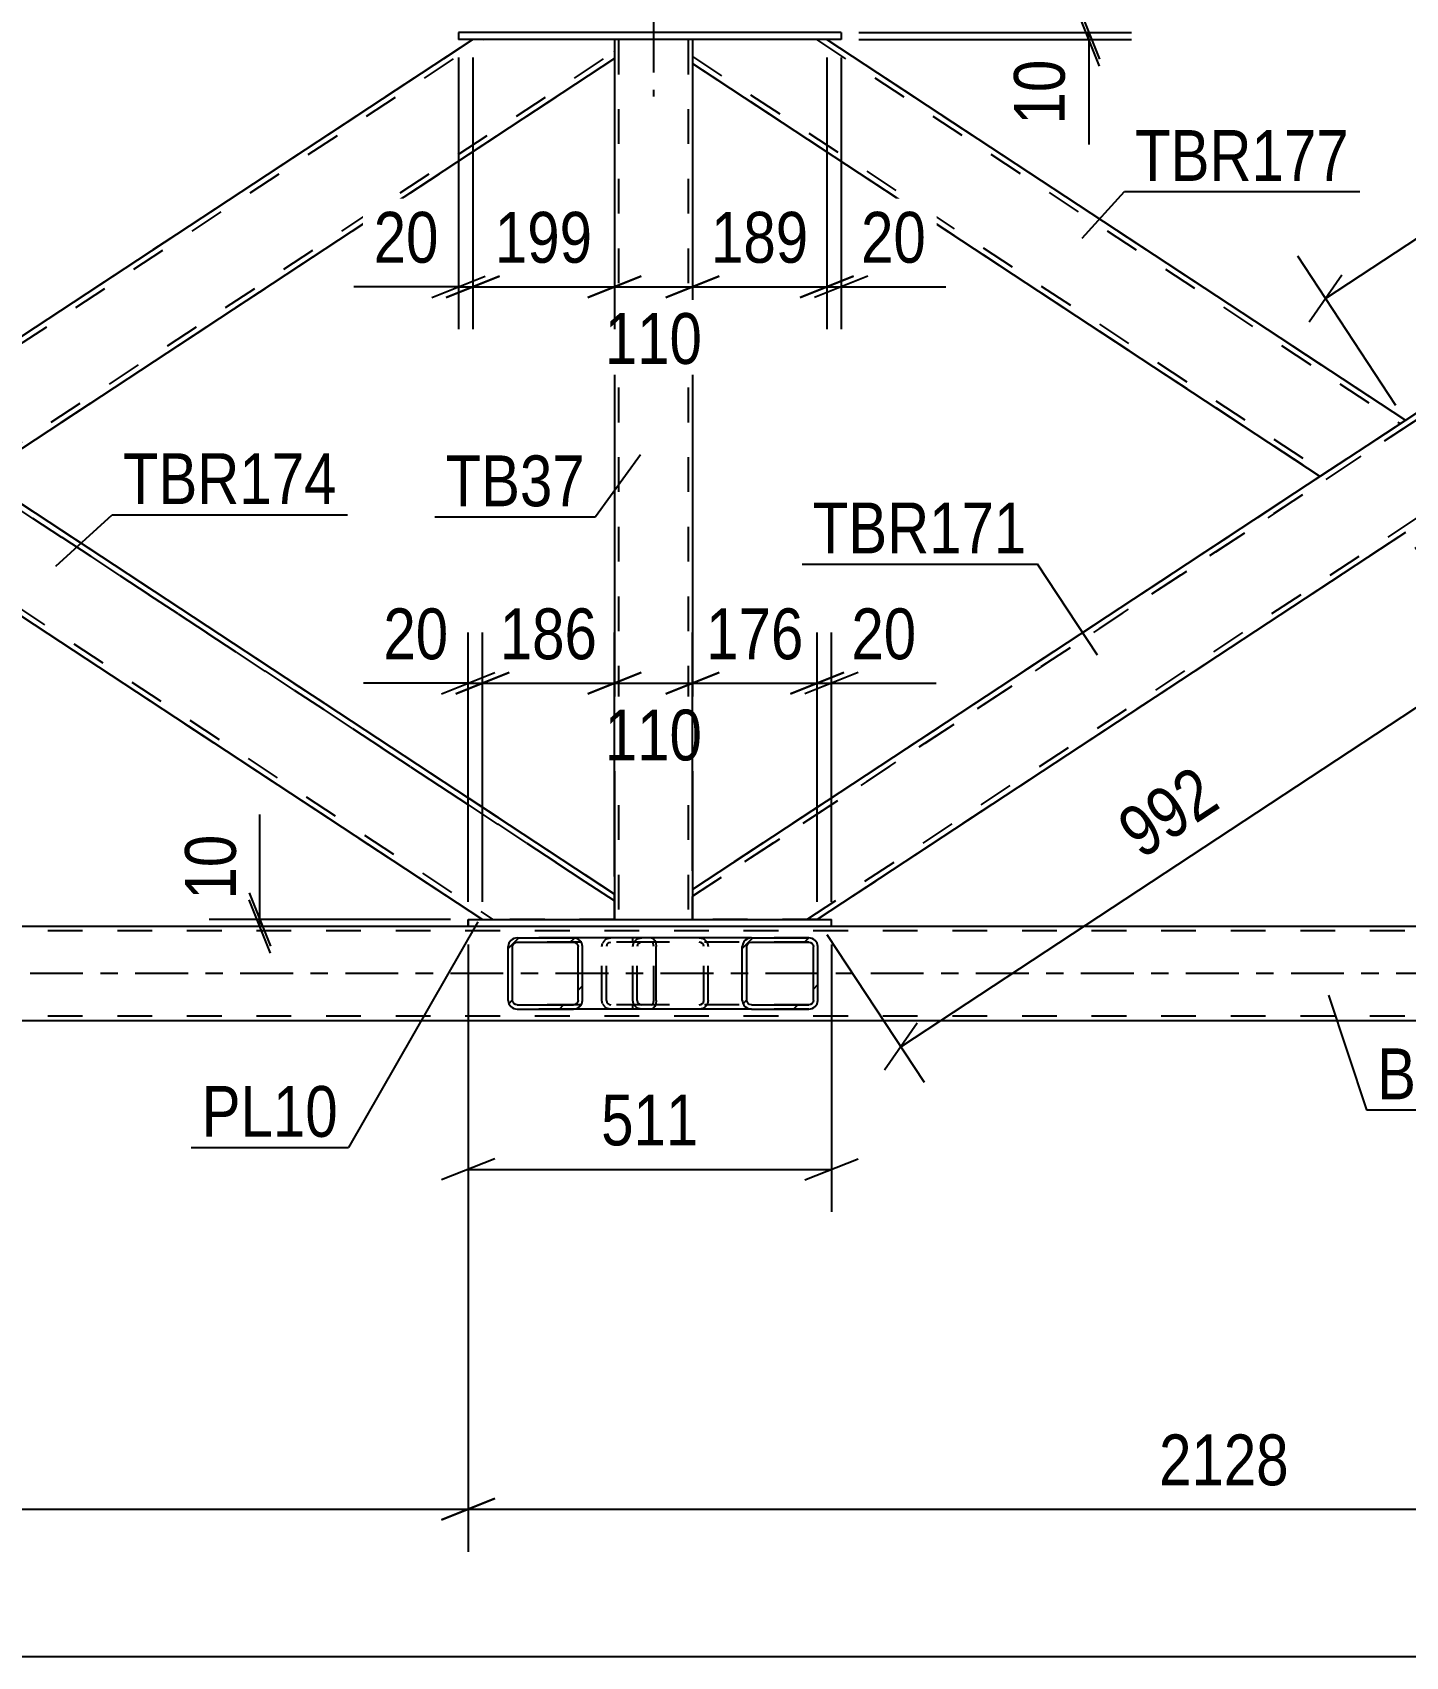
# Model space of a CAD drawing. Header units: millimetres. Extents: x -851 to 338, y -786 to 55.
# Drawn here: x -722.7 to -645.3, y -518.9 to -427.5 of the extents above; entities that cross this region are included whole.
import ezdxf

# ---------------------------------------------------------------- set-up
doc = ezdxf.new("R2010")
doc.units = ezdxf.units.MM
doc.linetypes.add('DXK_LINE_DOT2', pattern=[3.9198, 1.9599, -1.9599])
doc.linetypes.add('DXK_LINE_DOT3', pattern=[5.9187, 2.979, -0.9799, 0.9799, -0.9799])
doc.styles.add('Arial Narrow', font='ARIALN.TTF', dxfattribs={"height": 0.2})

# ---------------------------------------------------------------- blocks, each defined once
blk = doc.blocks.new('Part-232933133-2665 - 2503')
at = {"color": 7, "linetype": 'DXK_LINE_DOT3'}
blk.add_line((-687.685, -403.059), (-687.685, -431.059), dxfattribs=at)
at = {"color": 2, "linetype": 'Continuous'}
for p, q in [((-689.885, -413.059), (-689.885, -413.659)), ((-685.485, -413.059), (-685.485, -413.659)), ((-689.885, -417.059), (-689.885, -421.059)), ((-685.485, -417.059), (-685.485, -421.059))]:
    blk.add_line(p, q, dxfattribs=at)
at = {"color": 7, "linetype": 'DXK_LINE_DOT2'}
for p, q in [((-685.485, -413.059), (-689.885, -413.059)), ((-689.645, -413.059), (-689.645, -421.059)), ((-685.725, -413.059), (-685.725, -421.059)), ((-689.885, -413.659), (-689.885, -417.059)), ((-685.485, -413.659), (-685.485, -417.059)), ((-685.485, -421.059), (-689.885, -421.059))]:
    blk.add_line(p, q, dxfattribs=at)
blk = doc.blocks.new('Part-232933133-2607 - 2503')
at = {"color": 7, "linetype": 'DXK_LINE_DOT2'}
for p, q in [((-108.353, -478.059), (-791.796, -478.059)), ((-108.353, -477.819), (-698.115, -477.819)), ((-677.661, -477.819), (-698.115, -477.819)), ((-108.353, -482.859), (-791.796, -482.859))]:
    blk.add_line(p, q, dxfattribs=at)
at = {"color": 2, "linetype": 'Continuous'}
for p, q in [((-698.115, -477.819), (-762.795, -477.819)), ((-612.981, -477.819), (-677.661, -477.819)), ((-791.796, -483.099), (-108.353, -483.099))]:
    blk.add_line(p, q, dxfattribs=at)
at = {"color": 7, "linetype": 'DXK_LINE_DOT3'}
blk.add_line((-98.353, -480.459), (-791.796, -480.459), dxfattribs=at)
blk = doc.blocks.new('Part-232933133-2754 - 2503')
at = {"color": 2, "linetype": 'Continuous'}
for p, q in [((-698.115, -477.419), (-698.116, -477.419)), ((-698.116, -477.419), (-698.116, -477.819)), ((-698.116, -477.419), (-698.115, -477.419)), ((-698.115, -477.819), (-698.115, -477.419)), ((-698.115, -477.419), (-677.661, -477.419)), ((-677.661, -477.819), (-677.661, -477.419)), ((-677.661, -477.819), (-698.115, -477.819))]:
    blk.add_line(p, q, dxfattribs=at)
at = {"color": 7, "linetype": 'DXK_LINE_DOT2'}
for p, q in [((-677.662, -477.819), (-677.662, -477.419)), ((-698.116, -477.819), (-698.115, -477.819)), ((-698.115, -477.819), (-698.116, -477.819))]:
    blk.add_line(p, q, dxfattribs=at)
blk = doc.blocks.new('Part-232933133-2790 - 2503')
at = {"color": 2, "linetype": 'Continuous'}
for p, q in [((-677.116, -427.46), (-698.662, -427.46)), ((-698.662, -427.46), (-698.662, -427.86)), ((-677.116, -427.86), (-698.662, -427.86)), ((-677.116, -427.46), (-677.116, -427.86))]:
    blk.add_line(p, q, dxfattribs=at)
blk = doc.blocks.new('Part-232933133-2821 - 2503')
at = {"color": 7, "linetype": 'DXK_LINE_DOT2'}
for p, q in [((-685.485, -427.86), (-685.485, -429.201)), ((-677.916, -427.86), (-685.485, -427.86)), ((-678.498, -427.86), (-645.613, -449.492)), ((-678.498, -427.86), (-645.613, -449.492)), ((-677.916, -427.86), (-645.322, -449.3)), ((-685.485, -428.818), (-649.835, -452.268)), ((-685.485, -428.818), (-649.835, -452.268)), ((-685.485, -429.201), (-650.126, -452.46)), ((-645.492, -449.412), (-645.904, -449.683)), ((-645.322, -449.3), (-645.358, -449.324)), ((-650.09, -452.436), (-650.126, -452.46)), ((-649.835, -452.268), (-649.813, -452.254)), ((-649.544, -452.077), (-649.544, -452.077)), ((-649.544, -452.077), (-649.544, -452.077))]:
    blk.add_line(p, q, dxfattribs=at)
at = {"color": 2, "linetype": 'Continuous'}
for p, q in [((-677.916, -427.86), (-645.322, -449.3)), ((-685.485, -429.201), (-650.126, -452.46)), ((-650.09, -452.436), (-645.904, -449.683)), ((-645.366, -449.329), (-645.904, -449.683)), ((-645.358, -449.324), (-645.366, -449.329))]:
    blk.add_line(p, q, dxfattribs=at)
blk = doc.blocks.new('Part-232933133-2851 - 2503')
at = {"color": 2, "linetype": 'Continuous'}
for p, q in [((-725.652, -452.46), (-726.234, -452.843)), ((-725.652, -452.46), (-689.885, -475.987)), ((-730.456, -455.62), (-726.234, -452.843)), ((-730.456, -455.62), (-697.315, -477.419)), ((-689.885, -476.384), (-689.885, -477.419))]:
    blk.add_line(p, q, dxfattribs=at)
at = {"color": 7, "linetype": 'DXK_LINE_DOT2'}
for p, q in [((-725.943, -452.651), (-689.885, -476.37)), ((-689.885, -476.37), (-725.943, -452.651)), ((-689.885, -475.987), (-725.652, -452.46)), ((-730.165, -455.428), (-730.142, -455.414)), ((-730.165, -455.428), (-696.733, -477.419)), ((-730.165, -455.428), (-696.733, -477.419)), ((-729.874, -455.237), (-729.874, -455.237)), ((-729.874, -455.237), (-729.874, -455.237)), ((-730.456, -455.62), (-697.315, -477.419)), ((-689.885, -475.987), (-689.885, -475.987)), ((-689.885, -477.419), (-689.885, -475.987)), ((-689.885, -475.987), (-689.885, -476.384)), ((-689.885, -476.37), (-689.885, -476.459)), ((-689.885, -476.37), (-689.885, -476.37)), ((-689.885, -477.419), (-697.315, -477.419))]:
    blk.add_line(p, q, dxfattribs=at)
blk = doc.blocks.new('Part-232933133-2894 - 2503')
at = {"linetype": 'Continuous'}
h = blk.add_hatch(dxfattribs=at)
h.set_pattern_fill('', scale=0.7, style=0, pattern_type=0)
h.set_pattern_definition([(45, (-682.6401, -482.1628), (-1.57154, 1.57154), [])])
h.paths.add_polyline_path([(-682.679, -481.979), (-682.64, -482.163), (-682.529, -482.319), (-682.364, -482.423), (-682.168, -482.459), (-678.933, -482.459), (-678.738, -482.423), (-678.572, -482.319), (-678.461, -482.163), (-678.422, -481.979), (-678.422, -478.939), (-678.461, -478.755), (-678.572, -478.6), (-678.738, -478.496), (-678.933, -478.459), (-682.168, -478.459), (-682.364, -478.496), (-682.529, -478.6), (-682.64, -478.755), (-682.679, -478.939)])
h.paths.add_polyline_path([(-682.404, -478.847), (-682.349, -478.769), (-682.266, -478.717), (-682.168, -478.699), (-678.933, -478.699), (-678.835, -478.717), (-678.753, -478.769), (-678.697, -478.847), (-678.678, -478.939), (-678.678, -481.979), (-678.697, -482.071), (-678.753, -482.149), (-678.835, -482.201), (-678.933, -482.219), (-682.168, -482.219), (-682.266, -482.201), (-682.349, -482.149), (-682.404, -482.071), (-682.424, -481.979), (-682.424, -478.939)])
at = {"color": 7, "linetype": 'DXK_LINE_DOT2'}
for p, q in [((-688.851, -478.939), (-688.812, -478.755)), ((-688.851, -481.979), (-688.851, -478.939)), ((-688.576, -478.847), (-688.595, -478.939)), ((-688.595, -481.979), (-688.595, -478.939)), ((-688.52, -478.769), (-688.576, -478.847)), ((-688.535, -478.496), (-688.34, -478.459)), ((-688.438, -478.717), (-688.52, -478.769)), ((-688.34, -478.699), (-688.438, -478.717)), ((-687.798, -478.459), (-688.34, -478.459)), ((-678.933, -478.699), (-688.34, -478.699)), ((-685.105, -478.459), (-684.909, -478.496)), ((-685.007, -478.717), (-685.105, -478.699)), ((-684.924, -478.769), (-685.007, -478.717)), ((-684.869, -478.847), (-684.924, -478.769)), ((-684.85, -478.939), (-684.869, -478.847)), ((-684.85, -481.979), (-684.85, -478.939)), ((-684.633, -478.755), (-684.594, -478.939)), ((-684.594, -481.979), (-684.594, -478.939)), ((-678.933, -478.459), (-682.168, -478.459)), ((-688.812, -482.163), (-688.851, -481.979)), ((-688.595, -481.979), (-688.576, -482.071)), ((-684.869, -482.071), (-684.85, -481.979)), ((-684.594, -481.979), (-684.633, -482.163)), ((-688.576, -482.071), (-688.52, -482.149)), ((-688.34, -482.459), (-688.535, -482.423)), ((-688.52, -482.149), (-688.438, -482.201)), ((-688.438, -482.201), (-688.34, -482.219)), ((-678.933, -482.219), (-688.34, -482.219)), ((-687.798, -482.459), (-688.34, -482.459)), ((-685.105, -482.219), (-685.007, -482.201)), ((-684.909, -482.423), (-685.105, -482.459)), ((-685.007, -482.201), (-684.924, -482.149)), ((-684.924, -482.149), (-684.869, -482.071)), ((-678.933, -482.459), (-682.168, -482.459))]:
    blk.add_line(p, q, dxfattribs=at)
at = {"color": 2, "linetype": 'Continuous'}
for p, q in [((-682.168, -478.459), (-687.798, -478.459)), ((-682.64, -478.755), (-682.679, -478.939)), ((-682.679, -481.979), (-682.679, -478.939)), ((-682.424, -478.939), (-682.404, -478.847)), ((-682.424, -481.979), (-682.424, -478.939)), ((-682.404, -478.847), (-682.349, -478.769)), ((-682.168, -478.459), (-682.364, -478.496)), ((-682.349, -478.769), (-682.266, -478.717)), ((-682.266, -478.717), (-682.168, -478.699)), ((-682.168, -478.459), (-678.933, -478.459)), ((-682.168, -478.699), (-678.933, -478.699)), ((-678.738, -478.496), (-678.933, -478.459)), ((-678.933, -478.699), (-678.835, -478.717)), ((-678.835, -478.717), (-678.753, -478.769)), ((-678.753, -478.769), (-678.697, -478.847)), ((-678.697, -478.847), (-678.678, -478.939)), ((-678.678, -481.979), (-678.678, -478.939)), ((-678.422, -478.939), (-678.461, -478.755)), ((-678.422, -481.979), (-678.422, -478.939)), ((-682.679, -481.979), (-682.64, -482.163)), ((-682.404, -482.071), (-682.424, -481.979)), ((-678.678, -481.979), (-678.697, -482.071)), ((-678.461, -482.163), (-678.422, -481.979)), ((-682.168, -482.459), (-687.798, -482.459)), ((-682.349, -482.149), (-682.404, -482.071)), ((-682.364, -482.423), (-682.168, -482.459)), ((-682.266, -482.201), (-682.349, -482.149)), ((-682.168, -482.219), (-682.266, -482.201)), ((-682.168, -482.219), (-678.933, -482.219)), ((-682.168, -482.459), (-678.933, -482.459)), ((-678.835, -482.201), (-678.933, -482.219)), ((-678.933, -482.459), (-678.738, -482.423)), ((-678.753, -482.149), (-678.835, -482.201)), ((-678.697, -482.071), (-678.753, -482.149))]:
    blk.add_line(p, q, dxfattribs=at)
at = {"color": 7, "linetype": 'DXK_LINE_DOT2'}
for centre, start, end in [((-688.359, -478.96), 110.75985, 155.68172), ((-685.085, -478.96), 24.31828, 69.24015), ((-688.359, -481.958), 204.31828, 249.24015), ((-685.085, -481.958), 290.75985, 335.68172)]:
    blk.add_arc(centre, 0.496, start, end, dxfattribs=at)
at = {"color": 2, "linetype": 'Continuous'}
for centre, start, end in [((-682.188, -478.96), 110.75832, 155.68004), ((-678.914, -478.96), 24.31996, 69.24168), ((-682.188, -481.958), 204.31996, 249.24168), ((-678.914, -481.958), 290.75832, 335.68004)]:
    blk.add_arc(centre, 0.496, start, end, dxfattribs=at)
blk = doc.blocks.new('Part-232933133-2900 - 2503')
at = {"linetype": 'Continuous'}
h = blk.add_hatch(dxfattribs=at)
h.set_pattern_fill('', scale=0.7, style=0, pattern_type=0)
h.set_pattern_definition([(45, (-695.83, -482.1628), (-1.57154, 1.57154), [])])
h.paths.add_polyline_path([(-695.868, -481.979), (-695.83, -482.163), (-695.721, -482.319), (-695.558, -482.423), (-695.365, -482.459), (-692.181, -482.459), (-691.989, -482.423), (-691.826, -482.319), (-691.717, -482.163), (-691.678, -481.979), (-691.678, -478.939), (-691.717, -478.755), (-691.826, -478.6), (-691.989, -478.496), (-692.181, -478.459), (-695.365, -478.459), (-695.558, -478.496), (-695.721, -478.6), (-695.83, -478.755), (-695.868, -478.939)])
h.paths.add_polyline_path([(-695.598, -478.847), (-695.543, -478.769), (-695.462, -478.717), (-695.365, -478.699), (-692.181, -478.699), (-692.085, -478.717), (-692.003, -478.769), (-691.949, -478.847), (-691.93, -478.939), (-691.93, -481.979), (-691.949, -482.071), (-692.003, -482.149), (-692.085, -482.201), (-692.181, -482.219), (-695.365, -482.219), (-695.462, -482.201), (-695.543, -482.149), (-695.598, -482.071), (-695.617, -481.979), (-695.617, -478.939)])
at = {"color": 2, "linetype": 'Continuous'}
for p, q in [((-695.83, -478.755), (-695.868, -478.939)), ((-695.868, -481.979), (-695.868, -478.939)), ((-695.617, -478.939), (-695.598, -478.847)), ((-695.617, -481.979), (-695.617, -478.939)), ((-695.598, -478.847), (-695.543, -478.769)), ((-695.365, -478.459), (-695.558, -478.496)), ((-695.543, -478.769), (-695.462, -478.717)), ((-695.462, -478.717), (-695.365, -478.699)), ((-695.365, -478.459), (-692.181, -478.459)), ((-695.365, -478.699), (-692.181, -478.699)), ((-687.798, -478.459), (-692.181, -478.459)), ((-691.989, -478.496), (-692.181, -478.459)), ((-692.181, -478.699), (-692.085, -478.717)), ((-692.085, -478.717), (-692.003, -478.769)), ((-692.003, -478.769), (-691.949, -478.847)), ((-691.949, -478.847), (-691.93, -478.939)), ((-691.93, -481.979), (-691.93, -478.939)), ((-691.678, -478.939), (-691.717, -478.755)), ((-691.678, -481.979), (-691.678, -478.939)), ((-687.798, -478.459), (-687.694, -478.496)), ((-687.694, -478.496), (-687.606, -478.6)), ((-687.606, -478.6), (-687.547, -478.755)), ((-687.547, -478.755), (-687.527, -478.939)), ((-687.527, -481.979), (-687.527, -478.939)), ((-695.868, -481.979), (-695.83, -482.163)), ((-695.598, -482.071), (-695.617, -481.979)), ((-691.93, -481.979), (-691.949, -482.071)), ((-691.717, -482.163), (-691.678, -481.979)), ((-687.527, -481.979), (-687.547, -482.163)), ((-695.543, -482.149), (-695.598, -482.071)), ((-695.558, -482.423), (-695.365, -482.459)), ((-695.462, -482.201), (-695.543, -482.149)), ((-695.365, -482.219), (-695.462, -482.201)), ((-695.365, -482.219), (-692.181, -482.219)), ((-695.365, -482.459), (-692.181, -482.459)), ((-692.085, -482.201), (-692.181, -482.219)), ((-692.181, -482.459), (-691.989, -482.423)), ((-687.798, -482.459), (-692.181, -482.459)), ((-692.003, -482.149), (-692.085, -482.201)), ((-691.949, -482.071), (-692.003, -482.149)), ((-687.694, -482.423), (-687.798, -482.459)), ((-687.606, -482.319), (-687.694, -482.423)), ((-687.547, -482.163), (-687.606, -482.319))]:
    blk.add_line(p, q, dxfattribs=at)
at = {"color": 7, "linetype": 'DXK_LINE_DOT2'}
for p, q in [((-692.181, -478.459), (-695.365, -478.459)), ((-687.798, -478.699), (-695.365, -478.699)), ((-690.583, -478.939), (-690.545, -478.755)), ((-690.583, -481.979), (-690.583, -478.939)), ((-690.312, -478.847), (-690.332, -478.939)), ((-690.332, -481.979), (-690.332, -478.939)), ((-690.258, -478.769), (-690.312, -478.847)), ((-690.273, -478.496), (-690.08, -478.459)), ((-690.258, -478.769), (-690.236, -478.755)), ((-690.236, -478.755), (-690.176, -478.717)), ((-690.176, -478.717), (-690.08, -478.699)), ((-688.851, -478.699), (-688.851, -478.459)), ((-687.746, -478.717), (-687.798, -478.699)), ((-687.702, -478.769), (-687.746, -478.717)), ((-687.673, -478.847), (-687.702, -478.769)), ((-687.662, -478.939), (-687.673, -478.847)), ((-687.662, -481.979), (-687.662, -478.939)), ((-690.545, -482.163), (-690.583, -481.979)), ((-690.332, -481.979), (-690.312, -482.071)), ((-687.673, -482.071), (-687.662, -481.979)), ((-687.798, -482.219), (-695.365, -482.219)), ((-692.181, -482.459), (-695.365, -482.459)), ((-690.312, -482.071), (-690.258, -482.149)), ((-690.08, -482.459), (-690.273, -482.423)), ((-690.258, -482.149), (-690.236, -482.163)), ((-690.236, -482.163), (-690.176, -482.201)), ((-690.176, -482.201), (-690.08, -482.219)), ((-688.851, -482.459), (-688.851, -482.219)), ((-687.798, -482.219), (-687.746, -482.201)), ((-687.746, -482.201), (-687.702, -482.149)), ((-687.702, -482.149), (-687.673, -482.071))]:
    blk.add_line(p, q, dxfattribs=at)
at = {"color": 2, "linetype": 'Continuous'}
for centre, start, end in [((-695.38, -478.954), 111.19407, 156.15056), ((-692.167, -478.954), 23.84944, 68.80593), ((-695.38, -481.964), 203.84944, 248.80593), ((-692.167, -481.964), 291.19407, 336.15056)]:
    blk.add_arc(centre, 0.492, start, end, dxfattribs=at)
at = {"color": 7, "linetype": 'DXK_LINE_DOT2'}
for centre, start, end in [((-690.095, -478.954), 111.19274, 156.14914), ((-690.095, -481.964), 203.85086, 248.80726)]:
    blk.add_arc(centre, 0.492, start, end, dxfattribs=at)
blk = doc.blocks.new('Part-232933133-2942 - 2503')
at = {"color": 7, "linetype": 'DXK_LINE_DOT2'}
for p, q in [((-685.485, -427.859), (-689.885, -427.859)), ((-689.885, -427.859), (-689.885, -428.535)), ((-689.645, -427.859), (-689.645, -477.419)), ((-685.725, -427.859), (-685.725, -477.419)), ((-685.485, -427.86), (-685.485, -427.859)), ((-685.485, -427.859), (-685.485, -427.86)), ((-689.885, -476.384), (-689.885, -477.419)), ((-685.485, -476.118), (-685.485, -477.419)), ((-689.885, -477.419), (-685.485, -477.419))]:
    blk.add_line(p, q, dxfattribs=at)
at = {"color": 2, "linetype": 'Continuous'}
for p, q in [((-685.485, -427.86), (-685.485, -476.118)), ((-689.885, -428.535), (-689.885, -476.384))]:
    blk.add_line(p, q, dxfattribs=at)
blk = doc.blocks.new('Part-232933133-2972 - 2503')
at = {"color": 7, "linetype": 'DXK_LINE_DOT2'}
for p, q in [((-685.485, -476.102), (-612.145, -427.86)), ((-612.145, -427.86), (-685.485, -476.102)), ((-612.727, -427.86), (-685.485, -475.719)), ((-679.044, -477.419), (-603.702, -427.86)), ((-679.044, -477.419), (-603.702, -427.86)), ((-603.12, -427.86), (-678.462, -477.419)), ((-645.358, -449.324), (-650.09, -452.436)), ((-685.485, -475.719), (-685.485, -476.214)), ((-685.485, -475.719), (-685.485, -475.719)), ((-685.485, -476.102), (-685.485, -476.102)), ((-678.462, -477.419), (-685.485, -477.419)), ((-678.462, -477.419), (-678.462, -477.419))]:
    blk.add_line(p, q, dxfattribs=at)
at = {"color": 2, "linetype": 'Continuous'}
for p, q in [((-612.727, -427.86), (-645.358, -449.324)), ((-650.09, -452.436), (-685.485, -475.719)), ((-645.32, -455.619), (-678.462, -477.419)), ((-685.485, -477.419), (-685.485, -476.118))]:
    blk.add_line(p, q, dxfattribs=at)
blk = doc.blocks.new('Part-232933133-3052 - 2503')
at = {"color": 7, "linetype": 'DXK_LINE_DOT2'}
for p, q in [((-697.862, -427.86), (-773.204, -477.419)), ((-772.622, -477.419), (-697.279, -427.86)), ((-772.622, -477.419), (-697.279, -427.86)), ((-689.885, -427.86), (-697.862, -427.86)), ((-689.885, -427.86), (-689.885, -428.933)), ((-764.179, -477.419), (-689.885, -428.55)), ((-764.179, -477.419), (-689.885, -428.55)), ((-763.596, -477.419), (-689.885, -428.933)), ((-689.885, -428.55), (-689.885, -428.535)), ((-689.885, -428.535), (-689.885, -428.933)), ((-689.885, -428.55), (-689.885, -428.55)), ((-689.885, -428.933), (-689.885, -428.933))]:
    blk.add_line(p, q, dxfattribs=at)
at = {"color": 2, "linetype": 'Continuous'}
for p, q in [((-697.862, -427.86), (-730.493, -449.325)), ((-689.885, -427.86), (-689.885, -428.535)), ((-689.885, -428.933), (-725.652, -452.46))]:
    blk.add_line(p, q, dxfattribs=at)
blk = doc.blocks.new('StraightDimension-232933133-3540 - 2503')
at = {"color": 7, "linetype": 'Continuous'}
for p, q in [((-644.772, -456.455), (-639.292, -464.786)), ((-641.534, -464.107), (-639.687, -461.456)), ((-673.75, -484.581), (-640.611, -462.781)), ((-677.912, -478.254), (-672.432, -486.586)), ((-672.827, -483.255), (-674.674, -485.906))]:
    blk.add_line(p, q, dxfattribs=at)
at = {"color": 0}
blk.add_wipeout([(-654.8, -471.218), (-657.109, -467.709), (-662.693, -471.382), (-660.385, -474.891)], dxfattribs=at)
at = {"color": 3, "style": 'Arial Narrow'}
blk.add_text('992', height=2.8633, rotation=33.33468, dxfattribs=at).set_placement((-660.214, -474.06))
blk = doc.blocks.new('StraightDimension-232933133-34750 - 2503')
at = {"color": 7, "linetype": 'Continuous'}
for p, q in [((-689.885, -474.987), (-689.885, -461.71)), ((-685.485, -474.679), (-685.485, -461.71)), ((-691.385, -464.71), (-688.385, -463.51)), ((-683.985, -463.51), (-686.985, -464.71)), ((-689.885, -464.11), (-685.485, -464.11))]:
    blk.add_line(p, q, dxfattribs=at)
at = {"color": 0}
blk.add_wipeout([(-684.343, -469.06), (-684.343, -464.86), (-691.027, -464.86), (-691.027, -469.06)], dxfattribs=at)
at = {"color": 3, "style": 'Arial Narrow'}
blk.add_text('110', height=2.8633, dxfattribs=at).set_placement((-690.427, -468.46))
blk = doc.blocks.new('StraightDimension-232933133-3649 - 2503')
at = {"color": 7, "linetype": 'Continuous'}
for p, q in [((-698.115, -478.819), (-698.115, -493.889)), ((-677.661, -478.819), (-677.661, -493.889)), ((-696.615, -490.889), (-699.615, -492.089)), ((-679.161, -492.089), (-676.161, -490.889)), ((-698.115, -491.489), (-677.661, -491.489))]:
    blk.add_line(p, q, dxfattribs=at)
at = {"color": 0}
blk.add_wipeout([(-684.546, -490.739), (-684.546, -486.539), (-691.23, -486.539), (-691.23, -490.739)], dxfattribs=at)
at = {"color": 3, "style": 'Arial Narrow'}
blk.add_text('511', height=2.8633, dxfattribs=at).set_placement((-690.63, -490.139))
blk = doc.blocks.new('StraightDimension-232933133-3825 - 2503')
at = {"color": 7, "linetype": 'Continuous'}
blk.add_line((-811.108, -518.927), (-107.712, -518.927), dxfattribs=at)
blk = doc.blocks.new('StraightDimension-232933133-33223 - 2503')
at = {"color": 7, "linetype": 'Continuous'}
for p, q in [((-698.662, -428.86), (-698.662, -444.178)), ((-697.862, -428.86), (-697.862, -444.178)), ((-698.662, -441.778), (-704.568, -441.778)), ((-698.662, -441.778), (-704.568, -441.778)), ((-700.162, -442.378), (-697.162, -441.178)), ((-696.362, -441.178), (-699.362, -442.378)), ((-698.662, -441.778), (-697.862, -441.778))]:
    blk.add_line(p, q, dxfattribs=at)
at = {"color": 0}
blk.add_wipeout([(-699.187, -441.028), (-699.187, -436.828), (-704.043, -436.828), (-704.043, -441.028)], dxfattribs=at)
at = {"color": 3, "style": 'Arial Narrow'}
blk.add_text('20', height=2.8633, dxfattribs=at).set_placement((-703.443, -440.428))
blk = doc.blocks.new('StraightDimension-232933133-34748 - 2503')
at = {"color": 7, "linetype": 'Continuous'}
for p, q in [((-678.461, -476.419), (-678.461, -461.26)), ((-677.661, -476.419), (-677.661, -461.26)), ((-679.961, -464.71), (-676.961, -463.51)), ((-676.161, -463.51), (-679.161, -464.71)), ((-678.461, -464.11), (-677.661, -464.11)), ((-677.661, -464.11), (-671.755, -464.11)), ((-677.661, -464.11), (-671.755, -464.11))]:
    blk.add_line(p, q, dxfattribs=at)
at = {"color": 0}
blk.add_wipeout([(-672.28, -463.36), (-672.28, -459.16), (-677.136, -459.16), (-677.136, -463.36)], dxfattribs=at)
at = {"color": 3, "style": 'Arial Narrow'}
blk.add_text('20', height=2.8633, dxfattribs=at).set_placement((-676.536, -462.76))
blk = doc.blocks.new('StraightDimension-232933133-3351 - 2503')
at = {"color": 7, "linetype": 'Continuous'}
for p, q in [((-663.765, -425.96), (-662.565, -428.96)), ((-662.565, -429.36), (-663.765, -426.36)), ((-676.116, -427.46), (-660.765, -427.46)), ((-676.116, -427.86), (-660.765, -427.86)), ((-663.165, -427.86), (-663.165, -427.46)), ((-663.165, -427.86), (-663.165, -433.766)), ((-663.165, -427.86), (-663.165, -433.766))]:
    blk.add_line(p, q, dxfattribs=at)
at = {"color": 0}
blk.add_wipeout([(-663.915, -428.385), (-668.115, -428.385), (-668.115, -433.241), (-663.915, -433.241)], dxfattribs=at)
at = {"color": 3, "style": 'Arial Narrow'}
blk.add_text('10', height=2.8633, rotation=90.00021, dxfattribs=at).set_placement((-664.515, -432.641))
blk = doc.blocks.new('StraightDimension-232933133-35907 - 2503')
at = {"color": 7, "linetype": 'Continuous'}
for p, q in [((-613.277, -427.025), (-618.802, -418.625)), ((-618.159, -422.332), (-616.312, -419.681)), ((-649.83, -442.446), (-617.236, -421.006)), ((-645.871, -448.465), (-651.396, -440.065)), ((-648.907, -441.12), (-650.754, -443.772))]:
    blk.add_line(p, q, dxfattribs=at)
at = {"color": 0}
blk.add_wipeout([(-631.153, -429.263), (-633.461, -425.754), (-639.045, -429.427), (-636.737, -432.936)], dxfattribs=at)
at = {"color": 3, "style": 'Arial Narrow'}
blk.add_text('975', height=2.8633, rotation=33.33468, dxfattribs=at).set_placement((-636.566, -432.105))
blk = doc.blocks.new('StraightDimension-232933133-4700 - 2503')
at = {"color": 7, "linetype": 'Continuous'}
for p, q in [((-709.857, -477.419), (-709.857, -471.513)), ((-709.857, -477.419), (-709.857, -471.513)), ((-710.457, -475.919), (-709.257, -478.919)), ((-709.257, -479.319), (-710.457, -476.319)), ((-699.115, -477.419), (-712.707, -477.419)), ((-709.857, -477.819), (-709.857, -477.419)), ((-699.115, -477.819), (-712.707, -477.819))]:
    blk.add_line(p, q, dxfattribs=at)
at = {"color": 0}
blk.add_wipeout([(-710.607, -472.038), (-714.807, -472.038), (-714.807, -476.894), (-710.607, -476.894)], dxfattribs=at)
at = {"color": 3, "style": 'Arial Narrow'}
blk.add_text('10', height=2.8633, rotation=90.00021, dxfattribs=at).set_placement((-711.207, -476.294))
blk = doc.blocks.new('StraightDimension-232933133-34751 - 2503')
at = {"color": 7, "linetype": 'Continuous'}
for p, q in [((-697.315, -476.419), (-697.315, -461.26)), ((-689.885, -474.987), (-689.885, -461.26)), ((-698.815, -464.71), (-695.815, -463.51)), ((-688.385, -463.51), (-691.385, -464.71)), ((-697.315, -464.11), (-689.885, -464.11))]:
    blk.add_line(p, q, dxfattribs=at)
at = {"color": 0}
blk.add_wipeout([(-690.258, -463.36), (-690.258, -459.16), (-696.942, -459.16), (-696.942, -463.36)], dxfattribs=at)
at = {"color": 3, "style": 'Arial Narrow'}
blk.add_text('186', height=2.8633, dxfattribs=at).set_placement((-696.342, -462.76))
blk = doc.blocks.new('StraightDimension-232933133-33219 - 2503')
at = {"color": 7, "linetype": 'Continuous'}
for p, q in [((-677.916, -428.86), (-677.916, -444.178)), ((-677.116, -428.86), (-677.116, -444.178)), ((-679.416, -442.378), (-676.416, -441.178)), ((-675.616, -441.178), (-678.616, -442.378)), ((-677.916, -441.778), (-677.116, -441.778)), ((-677.116, -441.778), (-671.21, -441.778)), ((-677.116, -441.778), (-671.21, -441.778))]:
    blk.add_line(p, q, dxfattribs=at)
at = {"color": 0}
blk.add_wipeout([(-671.735, -441.028), (-671.735, -436.828), (-676.591, -436.828), (-676.591, -441.028)], dxfattribs=at)
at = {"color": 3, "style": 'Arial Narrow'}
blk.add_text('20', height=2.8633, dxfattribs=at).set_placement((-675.991, -440.428))
blk = doc.blocks.new('StraightDimension-232933133-33220 - 2503')
at = {"color": 7, "linetype": 'Continuous'}
for p, q in [((-677.916, -428.86), (-677.916, -444.178)), ((-685.485, -430.201), (-685.485, -444.178)), ((-686.985, -442.378), (-683.985, -441.178)), ((-685.485, -441.778), (-677.916, -441.778)), ((-676.416, -441.178), (-679.416, -442.378))]:
    blk.add_line(p, q, dxfattribs=at)
at = {"color": 0}
blk.add_wipeout([(-678.358, -441.028), (-678.358, -436.828), (-685.043, -436.828), (-685.043, -441.028)], dxfattribs=at)
at = {"color": 3, "style": 'Arial Narrow'}
blk.add_text('189', height=2.8633, dxfattribs=at).set_placement((-684.443, -440.428))
blk = doc.blocks.new('StraightDimension-232933133-33221 - 2503')
at = {"color": 7, "linetype": 'Continuous'}
for p, q in [((-689.885, -429.933), (-689.885, -444.628)), ((-685.485, -430.201), (-685.485, -444.628)), ((-691.385, -442.378), (-688.385, -441.178)), ((-689.885, -441.778), (-685.485, -441.778)), ((-683.985, -441.178), (-686.985, -442.378))]:
    blk.add_line(p, q, dxfattribs=at)
at = {"color": 0}
blk.add_wipeout([(-684.343, -446.728), (-684.343, -442.528), (-691.027, -442.528), (-691.027, -446.728)], dxfattribs=at)
at = {"color": 3, "style": 'Arial Narrow'}
blk.add_text('110', height=2.8633, dxfattribs=at).set_placement((-690.427, -446.128))
blk = doc.blocks.new('StraightDimension-232933133-33222 - 2503')
at = {"color": 7, "linetype": 'Continuous'}
for p, q in [((-697.862, -428.86), (-697.862, -444.178)), ((-689.885, -429.933), (-689.885, -444.178)), ((-699.362, -442.378), (-696.362, -441.178)), ((-697.862, -441.778), (-689.885, -441.778)), ((-688.385, -441.178), (-691.385, -442.378))]:
    blk.add_line(p, q, dxfattribs=at)
at = {"color": 0}
blk.add_wipeout([(-690.531, -441.028), (-690.531, -436.828), (-697.216, -436.828), (-697.216, -441.028)], dxfattribs=at)
at = {"color": 3, "style": 'Arial Narrow'}
blk.add_text('199', height=2.8633, dxfattribs=at).set_placement((-696.616, -440.428))
blk = doc.blocks.new('StraightDimension-232933133-34577 - 2503')
at = {"color": 7, "linetype": 'Continuous'}
for p, q in [((-698.115, -478.819), (-698.115, -513.035)), ((-696.615, -510.035), (-699.615, -511.235)), ((-698.115, -510.635), (-612.981, -510.635))]:
    blk.add_line(p, q, dxfattribs=at)
at = {"color": 0}
blk.add_wipeout([(-651.292, -509.885), (-651.292, -505.685), (-659.804, -505.685), (-659.804, -509.885)], dxfattribs=at)
at = {"color": 3, "style": 'Arial Narrow'}
blk.add_text('2128', height=2.8633, dxfattribs=at).set_placement((-659.204, -509.285))
blk = doc.blocks.new('StraightDimension-232933133-34578 - 2503')
at = {"color": 7, "linetype": 'Continuous'}
for p, q in [((-698.115, -478.819), (-698.115, -513.035)), ((-699.615, -511.235), (-696.615, -510.035)), ((-783.25, -510.635), (-698.115, -510.635))]:
    blk.add_line(p, q, dxfattribs=at)
blk = doc.blocks.new('StraightDimension-232933133-34749 - 2503')
at = {"color": 7, "linetype": 'Continuous'}
for p, q in [((-685.485, -474.679), (-685.485, -461.26)), ((-678.461, -476.419), (-678.461, -461.26)), ((-686.985, -464.71), (-683.985, -463.51)), ((-676.961, -463.51), (-679.961, -464.71)), ((-685.485, -464.11), (-678.461, -464.11))]:
    blk.add_line(p, q, dxfattribs=at)
at = {"color": 0}
blk.add_wipeout([(-678.631, -463.36), (-678.631, -459.16), (-685.315, -459.16), (-685.315, -463.36)], dxfattribs=at)
at = {"color": 3, "style": 'Arial Narrow'}
blk.add_text('176', height=2.8633, dxfattribs=at).set_placement((-684.715, -462.76))
blk = doc.blocks.new('StraightDimension-232933133-34752 - 2503')
at = {"color": 7, "linetype": 'Continuous'}
for p, q in [((-698.115, -476.419), (-698.115, -461.26)), ((-697.315, -476.419), (-697.315, -461.26)), ((-699.615, -464.71), (-696.615, -463.51)), ((-695.815, -463.51), (-698.815, -464.71)), ((-698.115, -464.11), (-704.022, -464.11)), ((-698.115, -464.11), (-704.022, -464.11)), ((-698.115, -464.11), (-697.315, -464.11))]:
    blk.add_line(p, q, dxfattribs=at)
at = {"color": 0}
blk.add_wipeout([(-698.64, -463.36), (-698.64, -459.16), (-703.497, -459.16), (-703.497, -463.36)], dxfattribs=at)
at = {"color": 3, "style": 'Arial Narrow'}
blk.add_text('20', height=2.8633, dxfattribs=at).set_placement((-702.897, -462.76))
blk = doc.blocks.new('Mark-232933133-2603 - 2503')
at = {"color": 30, "linetype": 'Continuous'}
for p, q in [((-649.667, -481.674), (-647.522, -488.143)), ((-647.522, -488.143), (-636.274, -488.143))]:
    blk.add_line(p, q, dxfattribs=at)
at = {"color": 0}
blk.add_wipeout([(-636.874, -487.543), (-636.874, -484.543), (-646.922, -484.543), (-646.922, -487.543)], dxfattribs=at)
blk.add_wipeout([(-636.874, -487.543), (-636.874, -484.543), (-646.922, -484.543), (-646.922, -487.543)], dxfattribs=at)
at = {"color": 3, "style": 'Arial Narrow'}
blk.add_text('BC114', height=2.8633, dxfattribs=at).set_placement((-646.922, -487.543))
blk = doc.blocks.new('Mark-232933133-2750 - 2503')
at = {"color": 30, "linetype": 'Continuous'}
for p in [(-697.578, -477.552), (-713.73, -490.258)]:
    blk.add_line(p, (-704.854, -490.258), dxfattribs=at)
at = {"color": 0}
blk.add_wipeout([(-705.454, -489.658), (-705.454, -486.658), (-713.13, -486.658), (-713.13, -489.658)], dxfattribs=at)
blk.add_wipeout([(-705.454, -489.658), (-705.454, -486.658), (-713.13, -486.658), (-713.13, -489.658)], dxfattribs=at)
at = {"color": 3, "style": 'Arial Narrow'}
blk.add_text('PL10', height=2.8633, dxfattribs=at).set_placement((-713.13, -489.658))
blk = doc.blocks.new('Mark-232933133-2817 - 2503')
at = {"color": 30, "linetype": 'Continuous'}
for p, q in [((-663.54, -439.047), (-661.157, -436.42)), ((-661.157, -436.42), (-647.901, -436.42))]:
    blk.add_line(p, q, dxfattribs=at)
at = {"color": 0}
blk.add_wipeout([(-648.501, -435.82), (-648.501, -432.82), (-660.557, -432.82), (-660.557, -435.82)], dxfattribs=at)
blk.add_wipeout([(-648.501, -435.82), (-648.501, -432.82), (-660.557, -432.82), (-660.557, -435.82)], dxfattribs=at)
at = {"color": 3, "style": 'Arial Narrow'}
blk.add_text('TBR177', height=2.8633, dxfattribs=at).set_placement((-660.557, -435.82))
blk = doc.blocks.new('Mark-232933133-2847 - 2503')
at = {"color": 30, "linetype": 'Continuous'}
for p, q in [((-721.342, -457.524), (-718.169, -454.623)), ((-718.169, -454.623), (-704.914, -454.623))]:
    blk.add_line(p, q, dxfattribs=at)
at = {"color": 0}
blk.add_wipeout([(-705.514, -454.023), (-705.514, -451.023), (-717.569, -451.023), (-717.569, -454.023)], dxfattribs=at)
blk.add_wipeout([(-705.514, -454.023), (-705.514, -451.023), (-717.569, -451.023), (-717.569, -454.023)], dxfattribs=at)
at = {"color": 3, "style": 'Arial Narrow'}
blk.add_text('TBR174', height=2.8633, dxfattribs=at).set_placement((-717.569, -454.023))
blk = doc.blocks.new('Mark-232933133-2938 - 2503')
at = {"color": 30, "linetype": 'Continuous'}
for p in [(-688.416, -451.251), (-699.995, -454.744)]:
    blk.add_line(p, (-690.941, -454.744), dxfattribs=at)
at = {"color": 0}
blk.add_wipeout([(-691.541, -454.144), (-691.541, -451.144), (-699.395, -451.144), (-699.395, -454.144)], dxfattribs=at)
blk.add_wipeout([(-691.541, -454.144), (-691.541, -451.144), (-699.395, -451.144), (-699.395, -454.144)], dxfattribs=at)
at = {"color": 3, "style": 'Arial Narrow'}
blk.add_text('TB37', height=2.8633, dxfattribs=at).set_placement((-699.395, -454.144))
blk = doc.blocks.new('Mark-232933133-2968 - 2503')
at = {"color": 30, "linetype": 'Continuous'}
for p in [(-679.311, -457.397), (-662.68, -462.524)]:
    blk.add_line(p, (-666.055, -457.397), dxfattribs=at)
at = {"color": 0}
blk.add_wipeout([(-666.655, -456.797), (-666.655, -453.797), (-678.711, -453.797), (-678.711, -456.797)], dxfattribs=at)
blk.add_wipeout([(-666.655, -456.797), (-666.655, -453.797), (-678.711, -453.797), (-678.711, -456.797)], dxfattribs=at)
at = {"color": 3, "style": 'Arial Narrow'}
blk.add_text('TBR171', height=2.8633, dxfattribs=at).set_placement((-678.711, -456.797))

msp = doc.modelspace()

# ---------------------------------------------------------------- block references
for name in ['Part-232933133-2665 - 2503', 'Part-232933133-3052 - 2503', 'Part-232933133-2790 - 2503', 'Part-232933133-2942 - 2503', 'Part-232933133-2821 - 2503', 'Part-232933133-2972 - 2503', 'Part-232933133-2851 - 2503', 'Part-232933133-2754 - 2503', 'Part-232933133-2607 - 2503', 'Part-232933133-2900 - 2503', 'Part-232933133-2894 - 2503']:
    msp.add_blockref(name, (0, 0))

# ---------------------------------------------------------------- next in the draw order: block references
for name in ['StraightDimension-232933133-35907 - 2503', 'StraightDimension-232933133-3351 - 2503', 'StraightDimension-232933133-33223 - 2503', 'Mark-232933133-2847 - 2503', 'Mark-232933133-2938 - 2503', 'StraightDimension-232933133-3540 - 2503', 'StraightDimension-232933133-34750 - 2503']:
    msp.add_blockref(name, (0, 0))

# ---------------------------------------------------------------- next in the draw order: block references
for name in ['StraightDimension-232933133-33219 - 2503', 'Mark-232933133-2817 - 2503', 'StraightDimension-232933133-34748 - 2503', 'StraightDimension-232933133-3649 - 2503']:
    msp.add_blockref(name, (0, 0))

# ---------------------------------------------------------------- next in the draw order: block references
for name in ['StraightDimension-232933133-33220 - 2503', 'StraightDimension-232933133-34749 - 2503', 'StraightDimension-232933133-4700 - 2503', 'StraightDimension-232933133-3825 - 2503']:
    msp.add_blockref(name, (0, 0))

# ---------------------------------------------------------------- next in the draw order: block references
for name in ['StraightDimension-232933133-33221 - 2503', 'Mark-232933133-2968 - 2503', 'StraightDimension-232933133-34751 - 2503', 'StraightDimension-232933133-34577 - 2503']:
    msp.add_blockref(name, (0, 0))

# ---------------------------------------------------------------- next in the draw order: block references
for name in ['StraightDimension-232933133-33222 - 2503', 'StraightDimension-232933133-34752 - 2503', 'StraightDimension-232933133-34578 - 2503', 'Mark-232933133-2603 - 2503']:
    msp.add_blockref(name, (0, 0))

# ---------------------------------------------------------------- next in the draw order: block references
msp.add_blockref('Mark-232933133-2750 - 2503', (0, 0))

doc.saveas('drawing.dxf')
